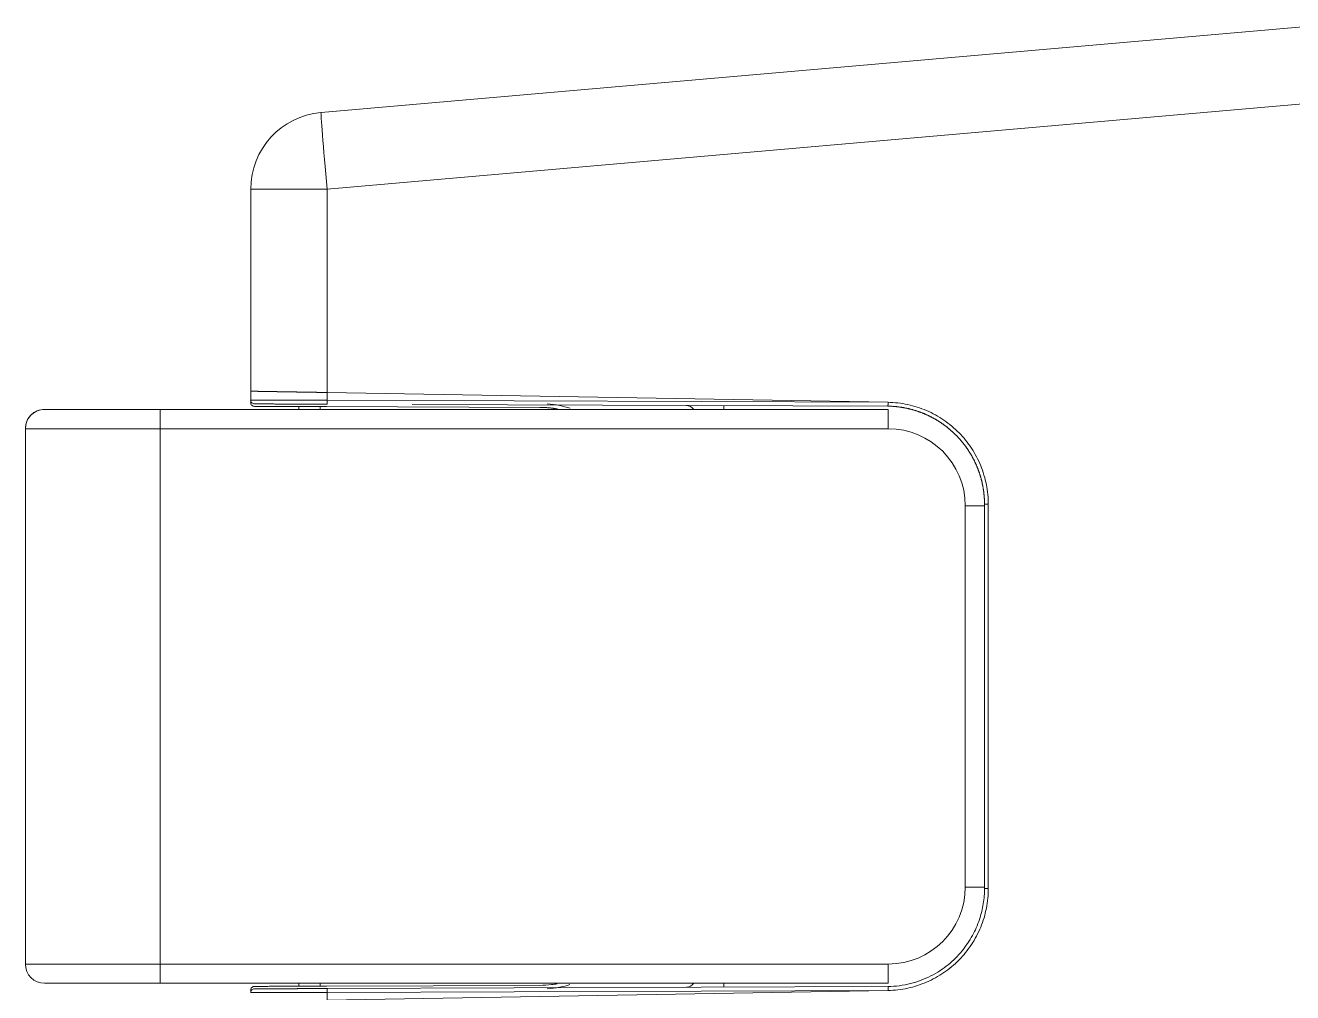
# Model space of a CAD drawing. Header units: millimetres. Extents: x 2433 to 4809, y -10272 to -6912.
# Drawn here: x 4237.7 to 4303.5, y -9485.7 to -9435.5 of the extents above; entities that cross this region are included whole.
import ezdxf

# ---------------------------------------------------------------- set-up
doc = ezdxf.new("R2010")
doc.units = ezdxf.units.MM

msp = doc.modelspace()

# ---------------------------------------------------------------- linework, layer by layer
at = {"linetype": 'Continuous', "lineweight": 18, "extrusion": (-1, -2.22045e-16, 0)}
for p, q in [((4253.013, -9440), (4304.779, -9435.471)), ((4249.361, -9443.985), (4249.361, -9454.469)), ((4249.361, -9454.469), (4249.361, -9454.932)), ((4249.361, -9454.932), (4249.361, -9455.059)), ((4251.861, -9455.267), (4251.861, -9455.415)), ((4252.974, -9455.271), (4252.974, -9455.415)), ((4264.38, -9455.311), (4253.294, -9455.272)), ((4282.451, -9455.247), (4257.749, -9455.161)), ((4247.661, -9455.415), (4251.861, -9455.415)), ((4249.661, -9455.42), (4272.369, -9455.42)), ((4252.161, -9455.415), (4264.661, -9455.415)), ((4263.861, -9455.42), (4282.461, -9455.42)), ((4237.661, -9456.415), (4237.661, -9456.42)), ((4237.661, -9456.42), (4237.661, -9484.22)), ((4287.461, -9460.346), (4287.461, -9480.293)), ((4287.461, -9460.421), (4287.461, -9460.42)), ((4287.461, -9464.465), (4287.461, -9464.465)), ((4244.661, -9485.221), (4282.461, -9485.221)), ((4249.361, -9485.58), (4249.361, -9485.702)), ((4251.861, -9485.22), (4251.861, -9485.372)), ((4252.974, -9485.22), (4252.974, -9485.368)), ((4253.294, -9485.367), (4264.38, -9485.328)), ((4253.327, -9485.493), (4282.451, -9485.392))]:
    msp.add_line(p, q, dxfattribs=at)
at = {"linetype": 'Continuous', "lineweight": 13, "extrusion": (-1, -2.22045e-16, 0)}
for p, q in [((4304.779, -9439.483), (4253.326, -9443.985)), ((4249.361, -9443.985), (4253.326, -9443.985)), ((4253.326, -9454.539), (4253.326, -9443.985)), ((4282.452, -9455.047), (4253.326, -9454.539)), ((4253.326, -9454.945), (4253.326, -9454.539)), ((4253.326, -9454.945), (4282.452, -9455.047)), ((4238.661, -9455.42), (4238.661, -9455.415)), ((4244.661, -9456.421), (4244.661, -9455.421)), ((4282.461, -9455.421), (4244.661, -9455.421)), ((4245.661, -9455.415), (4245.661, -9455.42)), ((4249.661, -9455.42), (4249.661, -9455.415)), ((4264.661, -9455.415), (4249.661, -9455.415)), ((4251.161, -9455.415), (4251.161, -9455.415)), ((4261.461, -9455.42), (4261.461, -9455.42)), ((4272.369, -9455.42), (4263.861, -9455.42)), ((4282.461, -9455.42), (4282.461, -9455.421)), ((4282.461, -9455.421), (4282.461, -9456.421)), ((4244.661, -9484.221), (4244.661, -9456.421)), ((4244.661, -9456.421), (4282.461, -9456.421)), ((4286.461, -9460.421), (4286.461, -9480.221)), ((4244.661, -9485.221), (4244.661, -9484.221)), ((4282.461, -9484.221), (4244.661, -9484.221)), ((4282.461, -9484.221), (4282.461, -9485.221)), ((4253.326, -9486.1), (4282.452, -9485.592)), ((4253.326, -9485.693), (4282.452, -9485.592)), ((4253.326, -9486.1), (4253.326, -9485.693))]:
    msp.add_line(p, q, dxfattribs=at)
at = {"linetype": 'Continuous', "lineweight": 18}
msp.add_arc((4253.361, -9443.985), 4, 95, 180, dxfattribs=at)
at = {"linetype": 'Continuous', "lineweight": 18, "extrusion": (0, 0, -1)}
for centre, start, end in [((-4271.962, -9455.71), 90.2, 144.5557), ((-4271.962, -9484.929), 215.72212, 269.8)]:
    msp.add_arc(centre, 0.5, start, end, dxfattribs=at)
at = {"linetype": 'Continuous', "lineweight": 13}
for centre, major_axis, ratio, start_param, end_param in [((4253.361, -9443.985), (0.349, -3.985), 0.008693, 3.141593, 4.711628), ((4273.927, -9455.717), (0.002, 0.499), 0.017452, 5.348034, 6.283185), ((4238.661, -9456.42), (1, 0), 1, 1.570796, 3.141593), ((4245.661, -9456.415), (-1, 0), 1, 4.612423, 4.712389), ((4244.661, -9456.42), (-7, 0), 0.000016, 0, 1.570796), ((4282.461, -9460.421), (4, 0), 1, 0, 1.570796), ((4286.461, -9460.421), (-1, 0), 0.000016, 1.570796, 3.141593), ((4282.461, -9480.221), (4, 0), 1, 4.712389, 6.283185), ((4286.461, -9480.221), (1, 0), 0.000016, 4.712389, 6.283185), ((4244.661, -9484.22), (7, 0), 0.000016, 3.141593, 4.712389), ((4273.927, -9484.922), (-0.002, 0.499), 0.017452, 3.141593, 4.071837)]:
    msp.add_ellipse(centre, major_axis=major_axis, ratio=ratio, start_param=start_param, end_param=end_param, dxfattribs=at)
at = {"linetype": 'Continuous', "lineweight": 18}
for centre, major_axis, ratio, start_param, end_param in [((4238.661, -9456.415), (-1, 0), 1, 4.712389, 6.283185), ((4247.661, -9455.415), (-9, 0), 0.000016, 4.712389, 6.283185), ((4244.661, -9455.42), (-6, 0), 0.000016, 0, 1.570796), ((4249.661, -9455.415), (4, 0), 0.000016, 1.570796, 3.141593), ((4249.661, -9455.42), (4, 0), 0.000016, 3.141593, 4.712389), ((4252.161, -9455.415), (1, 0), 0.000016, 1.875506, 3.141593), ((4252.161, -9455.415), (1, 0), 0.000016, 3.141593, 4.712389), ((4263.861, -9455.42), (2.4, 0), 0.000016, 3.141593, 4.712389), ((4263.861, -9455.42), (2.4, 0), 0.000016, 1.570796, 3.141593), ((4238.661, -9484.22), (1, 0), 1, 3.141593, 4.712389), ((4244.661, -9485.22), (6, 0), 0.000016, 3.141593, 4.712389)]:
    msp.add_ellipse(centre, major_axis=major_axis, ratio=ratio, start_param=start_param, end_param=end_param, dxfattribs=at)
at = {"linetype": 'Continuous', "lineweight": 13}
msp.add_open_spline([(4253.326, -9454.539), (4253.316, -9454.539), (4253.294, -9454.538), (4253.262, -9454.538), (4253.23, -9454.537), (4253.198, -9454.537), (4253.166, -9454.536), (4253.134, -9454.535), (4253.103, -9454.535), (4253.071, -9454.534), (4253.04, -9454.534), (4253.009, -9454.533), (4252.977, -9454.533), (4252.946, -9454.532), (4252.915, -9454.532), (4252.885, -9454.531), (4252.854, -9454.531), (4252.824, -9454.53), (4252.793, -9454.53), (4252.763, -9454.529), (4252.733, -9454.529), (4252.703, -9454.528), (4252.673, -9454.528), (4252.643, -9454.527), (4252.614, -9454.527), (4252.584, -9454.526), (4252.555, -9454.526), (4252.526, -9454.525), (4252.497, -9454.525), (4252.468, -9454.524), (4252.44, -9454.524), (4252.411, -9454.524), (4252.383, -9454.523), (4252.355, -9454.523), (4252.327, -9454.522), (4252.299, -9454.522), (4252.271, -9454.521), (4252.243, -9454.521), (4252.216, -9454.52), (4252.189, -9454.52), (4252.161, -9454.519), (4252.134, -9454.519), (4252.108, -9454.519), (4252.081, -9454.518), (4252.054, -9454.518), (4252.028, -9454.517), (4252.002, -9454.517), (4251.976, -9454.516), (4251.95, -9454.516), (4251.924, -9454.516), (4251.899, -9454.515), (4251.874, -9454.515), (4251.848, -9454.514), (4251.823, -9454.514), (4251.798, -9454.513), (4251.774, -9454.513), (4251.749, -9454.513), (4251.725, -9454.512), (4251.701, -9454.512), (4251.677, -9454.511), (4251.653, -9454.511), (4251.629, -9454.511), (4251.606, -9454.51), (4251.582, -9454.51), (4251.559, -9454.509), (4251.536, -9454.509), (4251.513, -9454.509), (4251.49, -9454.508), (4251.468, -9454.508), (4251.445, -9454.508), (4251.423, -9454.507), (4251.401, -9454.507), (4251.379, -9454.506), (4251.358, -9454.506), (4251.336, -9454.506), (4251.315, -9454.505), (4251.294, -9454.505), (4251.273, -9454.505), (4251.252, -9454.504), (4251.231, -9454.504), (4251.21, -9454.504), (4251.19, -9454.503), (4251.17, -9454.503), (4251.15, -9454.503), (4251.13, -9454.502), (4251.11, -9454.502), (4251.091, -9454.502), (4251.071, -9454.501), (4251.052, -9454.501), (4251.033, -9454.501), (4251.014, -9454.5), (4250.995, -9454.5), (4250.977, -9454.5), (4250.958, -9454.499), (4250.94, -9454.499), (4250.922, -9454.499), (4250.904, -9454.498), (4250.886, -9454.498), (4250.869, -9454.498), (4250.851, -9454.497), (4250.834, -9454.497), (4250.817, -9454.497), (4250.8, -9454.497), (4250.783, -9454.496), (4250.767, -9454.496), (4250.75, -9454.496), (4250.734, -9454.495), (4250.717, -9454.495), (4250.701, -9454.495), (4250.685, -9454.495), (4250.67, -9454.494), (4250.654, -9454.494), (4250.639, -9454.494), (4250.623, -9454.493), (4250.608, -9454.493), (4250.593, -9454.493), (4250.578, -9454.493), (4250.564, -9454.492), (4250.549, -9454.492), (4250.535, -9454.492), (4250.511, -9454.492), (4250.477, -9454.491), (4250.435, -9454.49), (4250.393, -9454.489), (4250.352, -9454.489), (4250.312, -9454.488), (4250.272, -9454.487), (4250.234, -9454.487), (4250.196, -9454.486), (4250.159, -9454.485), (4250.123, -9454.485), (4250.087, -9454.484), (4250.053, -9454.483), (4250.019, -9454.483), (4249.986, -9454.482), (4249.954, -9454.482), (4249.923, -9454.481), (4249.893, -9454.481), (4249.863, -9454.48), (4249.835, -9454.48), (4249.807, -9454.479), (4249.78, -9454.479), (4249.754, -9454.478), (4249.729, -9454.478), (4249.704, -9454.477), (4249.681, -9454.477), (4249.658, -9454.476), (4249.636, -9454.476), (4249.615, -9454.475), (4249.595, -9454.475), (4249.575, -9454.475), (4249.557, -9454.474), (4249.539, -9454.474), (4249.523, -9454.474), (4249.507, -9454.473), (4249.492, -9454.473), (4249.477, -9454.473), (4249.464, -9454.472), (4249.451, -9454.472), (4249.44, -9454.472), (4249.429, -9454.472), (4249.419, -9454.471), (4249.409, -9454.471), (4249.401, -9454.471), (4249.393, -9454.471), (4249.387, -9454.47), (4249.381, -9454.47), (4249.375, -9454.47), (4249.371, -9454.47), (4249.367, -9454.47), (4249.365, -9454.47), (4249.363, -9454.47), (4249.362, -9454.47), (4249.361, -9454.47), (4249.361, -9454.469)], degree=3, knots=[0, 0, 0, 0, 0.00517, 0.010323, 0.01546, 0.020581, 0.025685, 0.030773, 0.035844, 0.040899, 0.045937, 0.05096, 0.055965, 0.060955, 0.065928, 0.070884, 0.075824, 0.080748, 0.085655, 0.090546, 0.095421, 0.100279, 0.105121, 0.109946, 0.114755, 0.119547, 0.124324, 0.129083, 0.133827, 0.138554, 0.143264, 0.147958, 0.152636, 0.157297, 0.161942, 0.166571, 0.171183, 0.175778, 0.180358, 0.18492, 0.189467, 0.193997, 0.198511, 0.203008, 0.207489, 0.211953, 0.216401, 0.220833, 0.225248, 0.229647, 0.23403, 0.238396, 0.242745, 0.247079, 0.251395, 0.255696, 0.25998, 0.264247, 0.268499, 0.272734, 0.276952, 0.281154, 0.28534, 0.289509, 0.293662, 0.297798, 0.301918, 0.306022, 0.310109, 0.31418, 0.318234, 0.322272, 0.326294, 0.330299, 0.334288, 0.33826, 0.342216, 0.346156, 0.350079, 0.353986, 0.357876, 0.36175, 0.365608, 0.369449, 0.373274, 0.377082, 0.380874, 0.384649, 0.388409, 0.392151, 0.395878, 0.399588, 0.403281, 0.406958, 0.410619, 0.414263, 0.417891, 0.421503, 0.425098, 0.428677, 0.432239, 0.435785, 0.439315, 0.442828, 0.446324, 0.449805, 0.453269, 0.456716, 0.460147, 0.463562, 0.46696, 0.470342, 0.473708, 0.477057, 0.48039, 0.483706, 0.487006, 0.490289, 0.493556, 0.496807, 0.500041, 0.509964, 0.519868, 0.529753, 0.53962, 0.549467, 0.559296, 0.569106, 0.578896, 0.588669, 0.598422, 0.608156, 0.617872, 0.627569, 0.637247, 0.646906, 0.656546, 0.666168, 0.67577, 0.685354, 0.694919, 0.704465, 0.713992, 0.723501, 0.73299, 0.742461, 0.751913, 0.761346, 0.770761, 0.780156, 0.789533, 0.798891, 0.80823, 0.81755, 0.826851, 0.836134, 0.845397, 0.854642, 0.863868, 0.873075, 0.882264, 0.891433, 0.900584, 0.909716, 0.918829, 0.927923, 0.936999, 0.946055, 0.955093, 0.964112, 0.973112, 0.982094, 0.991056, 1, 1, 1, 1], dxfattribs=at)
at = {"linetype": 'Continuous', "lineweight": 18}
for points, degree, knots in [([(4249.36, -9454.932), (4249.36, -9454.959), (4249.365, -9454.985), (4249.385, -9455.033), (4249.4, -9455.056), (4249.437, -9455.093), (4249.46, -9455.108), (4249.508, -9455.128), (4249.534, -9455.133), (4249.561, -9455.133)], 3, [0, 0, 0, 0, 0.25, 0.25, 0.5, 0.5, 0.75, 0.75, 1, 1, 1, 1]), ([(4249.36, -9455.059), (4249.36, -9455.085), (4249.366, -9455.112), (4249.385, -9455.16), (4249.4, -9455.182), (4249.437, -9455.22), (4249.46, -9455.235), (4249.508, -9455.255), (4249.534, -9455.26), (4249.561, -9455.26)], 3, [0, 0, 0, 0, 0.25, 0.25, 0.5, 0.5, 0.75, 0.75, 1, 1, 1, 1]), ([(4249.361, -9454.932), (4249.361, -9454.932), (4249.361, -9454.932), (4249.362, -9454.932), (4249.363, -9454.932), (4249.364, -9454.932), (4249.365, -9454.932), (4249.366, -9454.932), (4249.368, -9454.932), (4249.37, -9454.932), (4249.373, -9454.932), (4249.376, -9454.932), (4249.379, -9454.932), (4249.382, -9454.932), (4249.386, -9454.932), (4249.39, -9454.932), (4249.394, -9454.932), (4249.399, -9454.932), (4249.404, -9454.932), (4249.409, -9454.932), (4249.415, -9454.933), (4249.421, -9454.933), (4249.427, -9454.933), (4249.434, -9454.933), (4249.441, -9454.933), (4249.448, -9454.933), (4249.456, -9454.933), (4249.464, -9454.933), (4249.472, -9454.933), (4249.481, -9454.933), (4249.49, -9454.933), (4249.5, -9454.933), (4249.51, -9454.933), (4249.52, -9454.933), (4249.531, -9454.933), (4249.542, -9454.933), (4249.553, -9454.933), (4249.565, -9454.933), (4249.577, -9454.933), (4249.589, -9454.933), (4249.602, -9454.933), (4249.615, -9454.933), (4249.629, -9454.933), (4249.643, -9454.933), (4249.658, -9454.933), (4249.673, -9454.933), (4249.688, -9454.934), (4249.704, -9454.934), (4249.72, -9454.934), (4249.736, -9454.934), (4249.753, -9454.934), (4249.77, -9454.934), (4249.788, -9454.934), (4249.806, -9454.934), (4249.825, -9454.934), (4249.844, -9454.934), (4249.863, -9454.934), (4249.883, -9454.934), (4249.903, -9454.934), (4249.924, -9454.934), (4249.945, -9454.934), (4249.967, -9454.935), (4249.989, -9454.935), (4250.011, -9454.935), (4250.034, -9454.935), (4250.057, -9454.935), (4250.081, -9454.935), (4250.105, -9454.935), (4250.129, -9454.935), (4250.154, -9454.935), (4250.18, -9454.935), (4250.206, -9454.935), (4250.232, -9454.935), (4250.259, -9454.935), (4250.286, -9454.936), (4250.313, -9454.936), (4250.341, -9454.936), (4250.37, -9454.936), (4250.399, -9454.936), (4250.428, -9454.936), (4250.458, -9454.936), (4250.488, -9454.936), (4250.518, -9454.936), (4250.55, -9454.936), (4250.581, -9454.937), (4250.613, -9454.937), (4250.645, -9454.937), (4250.678, -9454.937), (4250.711, -9454.937), (4250.745, -9454.937), (4250.779, -9454.937), (4250.814, -9454.937), (4250.848, -9454.937), (4250.884, -9454.938), (4250.92, -9454.938), (4250.956, -9454.938), (4250.992, -9454.938), (4251.029, -9454.938), (4251.067, -9454.938), (4251.105, -9454.938), (4251.143, -9454.938), (4251.182, -9454.938), (4251.221, -9454.939), (4251.26, -9454.939), (4251.3, -9454.939), (4251.34, -9454.939), (4251.381, -9454.939), (4251.422, -9454.939), (4251.463, -9454.939), (4251.505, -9454.939), (4251.547, -9454.94), (4251.59, -9454.94), (4251.633, -9454.94), (4251.676, -9454.94), (4251.72, -9454.94), (4251.764, -9454.94), (4251.808, -9454.94), (4251.853, -9454.941), (4251.898, -9454.941), (4251.943, -9454.941), (4251.989, -9454.941), (4252.035, -9454.941), (4252.081, -9454.941), (4252.128, -9454.941), (4252.175, -9454.942), (4252.222, -9454.942), (4252.27, -9454.942), (4252.317, -9454.942), (4252.366, -9454.942), (4252.414, -9454.942), (4252.463, -9454.943), (4252.512, -9454.943), (4252.561, -9454.943), (4252.611, -9454.943), (4252.66, -9454.943), (4252.71, -9454.943), (4252.761, -9454.944), (4252.811, -9454.944), (4252.862, -9454.944), (4252.913, -9454.944), (4252.964, -9454.944), (4253.015, -9454.944), (4253.066, -9454.945), (4253.118, -9454.945), (4253.17, -9454.945), (4253.222, -9454.945), (4253.274, -9454.945), (4253.309, -9454.945), (4253.326, -9454.945)], 3, [0, 0, 0, 0, 0.005327, 0.010676, 0.016045, 0.021436, 0.026847, 0.032279, 0.037733, 0.043207, 0.048703, 0.054219, 0.059756, 0.065315, 0.070894, 0.076494, 0.082115, 0.087758, 0.093421, 0.099105, 0.104811, 0.110537, 0.116284, 0.122052, 0.127842, 0.133652, 0.139483, 0.145335, 0.151208, 0.157103, 0.163018, 0.168954, 0.174911, 0.180889, 0.186889, 0.192909, 0.19895, 0.205012, 0.211095, 0.217199, 0.223324, 0.22947, 0.235637, 0.241826, 0.248035, 0.254265, 0.260516, 0.266788, 0.273081, 0.279395, 0.28573, 0.292086, 0.298463, 0.304861, 0.31128, 0.31772, 0.324181, 0.330663, 0.337166, 0.34369, 0.350235, 0.356801, 0.363387, 0.369995, 0.376624, 0.383274, 0.389945, 0.396637, 0.40335, 0.410084, 0.416838, 0.423614, 0.430411, 0.437229, 0.444068, 0.450928, 0.457808, 0.46471, 0.471633, 0.478577, 0.485542, 0.492527, 0.499534, 0.506562, 0.513611, 0.52068, 0.527771, 0.534883, 0.542015, 0.549169, 0.556344, 0.563539, 0.570756, 0.577994, 0.585252, 0.592532, 0.599833, 0.607154, 0.614497, 0.621861, 0.629245, 0.636651, 0.644077, 0.651525, 0.658993, 0.666483, 0.673994, 0.681525, 0.689078, 0.696651, 0.704246, 0.711861, 0.719498, 0.727155, 0.734834, 0.742533, 0.750254, 0.757995, 0.765758, 0.773541, 0.781345, 0.789171, 0.797017, 0.804885, 0.812773, 0.820682, 0.828613, 0.836564, 0.844537, 0.85253, 0.860544, 0.86858, 0.876636, 0.884713, 0.892812, 0.900931, 0.909071, 0.917233, 0.925415, 0.933618, 0.941842, 0.950088, 0.958354, 0.966641, 0.974949, 0.983279, 0.991629, 1, 1, 1, 1]), ([(4253.327, -9455.145), (4252.558, -9455.143), (4251.881, -9455.14), (4251.188, -9455.138), (4250.136, -9455.134), (4249.848, -9455.133), (4249.567, -9455.132), (4249.561, -9455.132)], 2, [0, 0, 0, 0.25, 0.25, 0.5, 0.75, 0.75, 1, 1, 1]), ([(4249.561, -9455.26), (4249.561, -9455.26), (4249.561, -9455.26), (4249.561, -9455.26), (4249.562, -9455.26), (4249.563, -9455.26), (4249.564, -9455.26), (4249.565, -9455.26), (4249.567, -9455.26), (4249.569, -9455.26), (4249.571, -9455.26), (4249.574, -9455.26), (4249.576, -9455.26), (4249.579, -9455.26), (4249.582, -9455.26), (4249.586, -9455.26), (4249.589, -9455.26), (4249.593, -9455.259), (4249.597, -9455.259), (4249.602, -9455.259), (4249.606, -9455.259), (4249.611, -9455.259), (4249.616, -9455.259), (4249.622, -9455.259), (4249.627, -9455.259), (4249.633, -9455.259), (4249.639, -9455.259), (4249.645, -9455.259), (4249.652, -9455.259), (4249.659, -9455.259), (4249.666, -9455.259), (4249.673, -9455.259), (4249.681, -9455.259), (4249.688, -9455.259), (4249.696, -9455.259), (4249.705, -9455.259), (4249.713, -9455.259), (4249.722, -9455.259), (4249.731, -9455.259), (4249.74, -9455.26), (4249.749, -9455.26), (4249.759, -9455.26), (4249.769, -9455.26), (4249.779, -9455.26), (4249.789, -9455.26), (4249.8, -9455.26), (4249.811, -9455.26), (4249.822, -9455.26), (4249.833, -9455.26), (4249.845, -9455.26), (4249.857, -9455.26), (4249.868, -9455.26), (4249.881, -9455.26), (4249.893, -9455.26), (4249.906, -9455.26), (4249.919, -9455.26), (4249.932, -9455.26), (4249.945, -9455.26), (4249.959, -9455.26), (4249.972, -9455.26), (4249.986, -9455.26), (4250.001, -9455.26), (4250.015, -9455.26), (4250.03, -9455.26), (4250.045, -9455.26), (4250.06, -9455.26), (4250.075, -9455.26), (4250.09, -9455.26), (4250.106, -9455.26), (4250.122, -9455.26), (4250.138, -9455.26), (4250.155, -9455.26), (4250.171, -9455.26), (4250.188, -9455.261), (4250.205, -9455.261), (4250.222, -9455.261), (4250.24, -9455.261), (4250.257, -9455.261), (4250.275, -9455.261), (4250.293, -9455.261), (4250.311, -9455.261), (4250.33, -9455.261), (4250.348, -9455.261), (4250.367, -9455.261), (4250.386, -9455.261), (4250.405, -9455.261), (4250.424, -9455.261), (4250.444, -9455.261), (4250.464, -9455.261), (4250.484, -9455.261), (4250.504, -9455.261), (4250.524, -9455.262), (4250.545, -9455.262), (4250.565, -9455.262), (4250.586, -9455.262), (4250.607, -9455.262), (4250.628, -9455.262), (4250.701, -9455.262), (4250.828, -9455.263), (4251.019, -9455.263), (4251.22, -9455.264), (4251.43, -9455.265), (4251.648, -9455.266), (4251.804, -9455.266), (4251.891, -9455.266), (4251.908, -9455.267), (4251.926, -9455.267), (4251.945, -9455.267), (4251.965, -9455.267), (4251.986, -9455.267), (4252.009, -9455.267), (4252.032, -9455.267), (4252.057, -9455.267), (4252.083, -9455.267), (4252.11, -9455.267), (4252.138, -9455.267), (4252.167, -9455.268), (4252.198, -9455.268), (4252.229, -9455.268), (4252.262, -9455.268), (4252.296, -9455.268), (4252.331, -9455.268), (4252.368, -9455.268), (4252.406, -9455.268), (4252.445, -9455.269), (4252.485, -9455.269), (4252.526, -9455.269), (4252.569, -9455.269), (4252.612, -9455.269), (4252.658, -9455.27), (4252.704, -9455.27), (4252.751, -9455.27), (4252.8, -9455.27), (4252.85, -9455.27), (4252.902, -9455.271), (4252.954, -9455.271), (4253.008, -9455.271), (4253.063, -9455.271), (4253.119, -9455.271), (4253.176, -9455.272), (4253.235, -9455.272), (4253.274, -9455.272), (4253.294, -9455.272)], 3, [0, 0, 0, 0, 0.00521, 0.010419, 0.015629, 0.020838, 0.026048, 0.031257, 0.036466, 0.041675, 0.046885, 0.052094, 0.057303, 0.062512, 0.067721, 0.072929, 0.078138, 0.083347, 0.088555, 0.093764, 0.098973, 0.104181, 0.10939, 0.114598, 0.119806, 0.125015, 0.130223, 0.135431, 0.140639, 0.145847, 0.151055, 0.156264, 0.161472, 0.16668, 0.171887, 0.177095, 0.182303, 0.187511, 0.192719, 0.197927, 0.203135, 0.208342, 0.21355, 0.218758, 0.223965, 0.229173, 0.234381, 0.239588, 0.244796, 0.250004, 0.255211, 0.260419, 0.265626, 0.270834, 0.276042, 0.281249, 0.286457, 0.291664, 0.296872, 0.302079, 0.307287, 0.312494, 0.317702, 0.32291, 0.328117, 0.333325, 0.338532, 0.34374, 0.348947, 0.354155, 0.359363, 0.36457, 0.369778, 0.374986, 0.380193, 0.385401, 0.390609, 0.395817, 0.401024, 0.406232, 0.41144, 0.416648, 0.421856, 0.427064, 0.432272, 0.43748, 0.442688, 0.447896, 0.453104, 0.458312, 0.46352, 0.468729, 0.473937, 0.479145, 0.484354, 0.489562, 0.49477, 0.499979, 0.542138, 0.584281, 0.626404, 0.668504, 0.710579, 0.752624, 0.755513, 0.758597, 0.761877, 0.765353, 0.769025, 0.772892, 0.776955, 0.781214, 0.785668, 0.790318, 0.795164, 0.800206, 0.805443, 0.810876, 0.816505, 0.82233, 0.82835, 0.834566, 0.840978, 0.847585, 0.854389, 0.861388, 0.868582, 0.875973, 0.883559, 0.891341, 0.899319, 0.907493, 0.915862, 0.924428, 0.933189, 0.942146, 0.951298, 0.960647, 0.970191, 0.979932, 0.989868, 1, 1, 1, 1]), ([(4253.327, -9455.146), (4253.327, -9455.146), (4253.327, -9455.141), (4253.327, -9455.121), (4253.326, -9455.106), (4253.326, -9455.069), (4253.326, -9455.046), (4253.326, -9454.998), (4253.326, -9454.972), (4253.326, -9454.945)], 3, [0, 0, 0, 0, 0.25, 0.25, 0.5, 0.5, 0.75, 0.75, 1, 1, 1, 1]), ([(4265.286, -9455.395), (4265.273, -9455.393), (4265.242, -9455.387), (4265.194, -9455.379), (4265.141, -9455.37), (4265.088, -9455.363), (4265.034, -9455.355), (4264.981, -9455.348), (4264.927, -9455.342), (4264.873, -9455.336), (4264.819, -9455.331), (4264.764, -9455.327), (4264.71, -9455.322), (4264.655, -9455.319), (4264.6, -9455.316), (4264.545, -9455.314), (4264.49, -9455.312), (4264.435, -9455.311), (4264.398, -9455.311), (4264.38, -9455.311)], 3, [0, 0, 0, 0, 0.043441, 0.102271, 0.161229, 0.220313, 0.279525, 0.338865, 0.398331, 0.457925, 0.517647, 0.577495, 0.637471, 0.697574, 0.757805, 0.818163, 0.878648, 0.93926, 1, 1, 1, 1]), ([(4265.942, -9455.354), (4265.766, -9455.299), (4265.588, -9455.253), (4265.192, -9455.173), (4264.973, -9455.142), (4264.753, -9455.126)], 3, [0, 0, 0, 0, 0.454856, 0.454856, 1, 1, 1, 1]), ([(4282.451, -9455.167), (4282.451, -9455.173), (4282.45, -9455.201), (4282.45, -9455.237), (4282.451, -9455.246), (4282.451, -9455.246), (4282.451, -9455.246)], 3, [0, 0, 0, 0, 0.124557, 0.557652, 0.990747, 1, 1, 1, 1]), ([(4282.452, -9455.047), (4282.451, -9455.067), (4282.451, -9455.087), (4282.451, -9455.129), (4282.451, -9455.149), (4282.451, -9455.167)], 3, [0, 0, 0, 0, 0.5, 0.5, 1, 1, 1, 1]), ([(4287.461, -9460.346), (4287.461, -9460.334), (4287.461, -9460.311), (4287.461, -9460.276), (4287.46, -9460.241), (4287.459, -9460.206), (4287.458, -9460.17), (4287.457, -9460.135), (4287.455, -9460.099), (4287.454, -9460.064), (4287.451, -9460.028), (4287.449, -9459.992), (4287.446, -9459.956), (4287.444, -9459.92), (4287.44, -9459.884), (4287.437, -9459.848), (4287.433, -9459.812), (4287.429, -9459.776), (4287.425, -9459.739), (4287.421, -9459.703), (4287.416, -9459.666), (4287.411, -9459.63), (4287.405, -9459.593), (4287.4, -9459.556), (4287.394, -9459.519), (4287.388, -9459.482), (4287.381, -9459.445), (4287.374, -9459.408), (4287.367, -9459.371), (4287.36, -9459.334), (4287.352, -9459.297), (4287.344, -9459.259), (4287.336, -9459.222), (4287.327, -9459.185), (4287.319, -9459.147), (4287.309, -9459.11), (4287.3, -9459.072), (4287.29, -9459.035), (4287.28, -9458.997), (4287.269, -9458.96), (4287.259, -9458.922), (4287.247, -9458.884), (4287.236, -9458.847), (4287.224, -9458.809), (4287.212, -9458.771), (4287.2, -9458.734), (4287.187, -9458.696), (4287.174, -9458.658), (4287.161, -9458.62), (4287.147, -9458.583), (4287.133, -9458.545), (4287.118, -9458.507), (4287.104, -9458.47), (4287.089, -9458.432), (4287.073, -9458.394), (4287.057, -9458.357), (4287.041, -9458.319), (4287.025, -9458.281), (4287.008, -9458.244), (4286.991, -9458.206), (4286.973, -9458.169), (4286.955, -9458.131), (4286.937, -9458.094), (4286.919, -9458.057), (4286.9, -9458.019), (4286.88, -9457.982), (4286.861, -9457.945), (4286.841, -9457.908), (4286.82, -9457.871), (4286.8, -9457.834), (4286.779, -9457.797), (4286.757, -9457.76), (4286.735, -9457.723), (4286.713, -9457.687), (4286.691, -9457.65), (4286.668, -9457.614), (4286.644, -9457.577), (4286.621, -9457.541), (4286.597, -9457.505), (4286.572, -9457.469), (4286.548, -9457.433), (4286.522, -9457.397), (4286.497, -9457.361), (4286.471, -9457.326), (4286.445, -9457.29), (4286.418, -9457.255), (4286.391, -9457.22), (4286.364, -9457.185), (4286.336, -9457.15), (4286.308, -9457.116), (4286.279, -9457.081), (4286.251, -9457.047), (4286.221, -9457.013), (4286.192, -9456.979), (4286.162, -9456.945), (4286.131, -9456.911), (4286.101, -9456.878), (4286.069, -9456.844), (4286.038, -9456.811), (4286.006, -9456.779), (4285.974, -9456.746), (4285.941, -9456.713), (4285.908, -9456.681), (4285.875, -9456.649), (4285.841, -9456.618), (4285.807, -9456.586), (4285.773, -9456.555), (4285.738, -9456.524), (4285.703, -9456.493), (4285.667, -9456.462), (4285.631, -9456.432), (4285.595, -9456.402), (4285.558, -9456.372), (4285.521, -9456.343), (4285.484, -9456.313), (4285.446, -9456.285), (4285.408, -9456.256), (4285.369, -9456.227), (4285.331, -9456.199), (4285.291, -9456.172), (4285.252, -9456.144), (4285.212, -9456.117), (4285.172, -9456.09), (4285.131, -9456.064), (4285.09, -9456.038), (4285.049, -9456.012), (4285.007, -9455.986), (4284.965, -9455.961), (4284.923, -9455.936), (4284.881, -9455.912), (4284.838, -9455.888), (4284.794, -9455.864), (4284.751, -9455.84), (4284.707, -9455.817), (4284.663, -9455.795), (4284.618, -9455.772), (4284.573, -9455.751), (4284.528, -9455.729), (4284.482, -9455.708), (4284.437, -9455.687), (4284.391, -9455.667), (4284.344, -9455.647), (4284.297, -9455.628), (4284.25, -9455.609), (4284.203, -9455.59), (4284.156, -9455.572), (4284.108, -9455.554), (4284.059, -9455.537), (4284.011, -9455.52), (4283.962, -9455.504), (4283.913, -9455.488), (4283.864, -9455.473), (4283.815, -9455.458), (4283.765, -9455.443), (4283.715, -9455.429), (4283.665, -9455.415), (4283.614, -9455.402), (4283.563, -9455.39), (4283.512, -9455.378), (4283.461, -9455.366), (4283.41, -9455.355), (4283.358, -9455.344), (4283.306, -9455.334), (4283.254, -9455.325), (4283.202, -9455.316), (4283.149, -9455.307), (4283.097, -9455.299), (4283.044, -9455.292), (4282.991, -9455.285), (4282.937, -9455.279), (4282.884, -9455.273), (4282.83, -9455.268), (4282.777, -9455.263), (4282.723, -9455.259), (4282.668, -9455.255), (4282.614, -9455.252), (4282.56, -9455.25), (4282.505, -9455.248), (4282.469, -9455.247), (4282.451, -9455.247)], 3, [0, 0, 0, 0, 0.004401, 0.008816, 0.013245, 0.017688, 0.022146, 0.026618, 0.031104, 0.035604, 0.040118, 0.044647, 0.049189, 0.053746, 0.058317, 0.062903, 0.067502, 0.072116, 0.076744, 0.081386, 0.086042, 0.090713, 0.095397, 0.100096, 0.104809, 0.109536, 0.114278, 0.119033, 0.123803, 0.128587, 0.133385, 0.138198, 0.143024, 0.147865, 0.15272, 0.157589, 0.162472, 0.16737, 0.172281, 0.177207, 0.182147, 0.187102, 0.19207, 0.197053, 0.20205, 0.207061, 0.212086, 0.217125, 0.222179, 0.227247, 0.232329, 0.237425, 0.242535, 0.24766, 0.252799, 0.257952, 0.263119, 0.2683, 0.273496, 0.278706, 0.283929, 0.289168, 0.29442, 0.299686, 0.304967, 0.310262, 0.315571, 0.320894, 0.326232, 0.331583, 0.336949, 0.342329, 0.347724, 0.353132, 0.358555, 0.363991, 0.369442, 0.374908, 0.380387, 0.385881, 0.391388, 0.39691, 0.402446, 0.407997, 0.413561, 0.41914, 0.424733, 0.43034, 0.435961, 0.441597, 0.447247, 0.452911, 0.458589, 0.464281, 0.469987, 0.475708, 0.481443, 0.487192, 0.492955, 0.498733, 0.504524, 0.51033, 0.51615, 0.521984, 0.527833, 0.533695, 0.539572, 0.545463, 0.551368, 0.557288, 0.563221, 0.569169, 0.575131, 0.581107, 0.587097, 0.593102, 0.599121, 0.605153, 0.611201, 0.617262, 0.623337, 0.629427, 0.635531, 0.641649, 0.647781, 0.653928, 0.660088, 0.666263, 0.672452, 0.678655, 0.684873, 0.691104, 0.69735, 0.70361, 0.709884, 0.716173, 0.722475, 0.728792, 0.735123, 0.741468, 0.747828, 0.754201, 0.760589, 0.766991, 0.773407, 0.779837, 0.786282, 0.79274, 0.799213, 0.8057, 0.812202, 0.818717, 0.825247, 0.831791, 0.838349, 0.844921, 0.851507, 0.858108, 0.864723, 0.871352, 0.877995, 0.884652, 0.891324, 0.89801, 0.90471, 0.911424, 0.918152, 0.924895, 0.931652, 0.938423, 0.945208, 0.952007, 0.958821, 0.965648, 0.97249, 0.979346, 0.986217, 0.993101, 1, 1, 1, 1]), ([(4287.66, -9460.346), (4287.659, -9460.003), (4287.626, -9459.66), (4287.493, -9458.987), (4287.393, -9458.657), (4287.133, -9458.022), (4286.973, -9457.718), (4286.595, -9457.145), (4286.378, -9456.877), (4285.898, -9456.388), (4285.633, -9456.167), (4285.067, -9455.779), (4284.766, -9455.613), (4284.136, -9455.342), (4283.807, -9455.237), (4283.137, -9455.093), (4282.795, -9455.053), (4282.452, -9455.047)], 3, [0, 0, 0, 0, 0.125, 0.125, 0.25, 0.25, 0.375, 0.375, 0.5, 0.5, 0.625, 0.625, 0.75, 0.75, 0.875, 0.875, 1, 1, 1, 1]), ([(4287.462, -9460.346), (4287.463, -9460.346), (4287.467, -9460.346), (4287.486, -9460.346), (4287.501, -9460.346), (4287.54, -9460.346), (4287.563, -9460.346), (4287.611, -9460.346), (4287.636, -9460.346), (4287.66, -9460.346)], 3, [0, 0, 0, 0, 0.25, 0.25, 0.5, 0.5, 0.75, 0.75, 1, 1, 1, 1]), ([(4282.451, -9485.392), (4282.652, -9485.388), (4282.852, -9485.373), (4283.242, -9485.32), (4283.434, -9485.282), (4283.807, -9485.187), (4283.989, -9485.13), (4284.34, -9484.997), (4284.51, -9484.921), (4284.837, -9484.755), (4284.994, -9484.664), (4285.294, -9484.469), (4285.437, -9484.365), (4285.707, -9484.146), (4285.835, -9484.03), (4286.076, -9483.791), (4286.189, -9483.667), (4286.399, -9483.413), (4286.496, -9483.282), (4286.676, -9483.017), (4286.758, -9482.881), (4286.908, -9482.608), (4286.976, -9482.47), (4287.097, -9482.193), (4287.15, -9482.053), (4287.29, -9481.636), (4287.356, -9481.359), (4287.442, -9480.816), (4287.461, -9480.55), (4287.461, -9480.293)], 3, [0, 0, 0, 0, 0.0625, 0.0625, 0.125, 0.125, 0.1875, 0.1875, 0.25, 0.25, 0.3125, 0.3125, 0.375, 0.375, 0.4375, 0.4375, 0.5, 0.5, 0.5625, 0.5625, 0.625, 0.625, 0.6875, 0.6875, 0.75, 0.75, 0.875, 0.875, 1, 1, 1, 1]), ([(4282.452, -9485.592), (4282.795, -9485.585), (4283.137, -9485.546), (4283.807, -9485.401), (4284.136, -9485.296), (4284.766, -9485.026), (4285.068, -9484.859), (4285.634, -9484.472), (4285.898, -9484.251), (4286.379, -9483.762), (4286.595, -9483.494), (4286.973, -9482.921), (4287.134, -9482.616), (4287.394, -9481.982), (4287.493, -9481.652), (4287.626, -9480.979), (4287.66, -9480.636), (4287.66, -9480.293)], 3, [0, 0, 0, 0, 0.125, 0.125, 0.25, 0.25, 0.375, 0.375, 0.5, 0.5, 0.625, 0.625, 0.75, 0.75, 0.875, 0.875, 1, 1, 1, 1]), ([(4287.66, -9480.293), (4287.637, -9480.293), (4287.612, -9480.293), (4287.563, -9480.293), (4287.54, -9480.293), (4287.501, -9480.293), (4287.486, -9480.293), (4287.467, -9480.293), (4287.463, -9480.293), (4287.462, -9480.293)], 3, [0, 0, 0, 0, 0.25, 0.25, 0.5, 0.5, 0.75, 0.75, 1, 1, 1, 1]), ([(4249.561, -9485.379), (4249.535, -9485.379), (4249.508, -9485.384), (4249.46, -9485.404), (4249.437, -9485.419), (4249.4, -9485.456), (4249.385, -9485.478), (4249.366, -9485.527), (4249.36, -9485.553), (4249.36, -9485.58)], 3, [0, 0, 0, 0, 0.25, 0.25, 0.5, 0.5, 0.75, 0.75, 1, 1, 1, 1]), ([(4249.561, -9485.506), (4249.534, -9485.506), (4249.508, -9485.511), (4249.46, -9485.531), (4249.437, -9485.546), (4249.4, -9485.583), (4249.385, -9485.605), (4249.365, -9485.654), (4249.36, -9485.68), (4249.36, -9485.706)], 3, [0, 0, 0, 0, 0.25, 0.25, 0.5, 0.5, 0.75, 0.75, 1, 1, 1, 1]), ([(4253.294, -9485.367), (4253.284, -9485.367), (4253.264, -9485.367), (4253.233, -9485.367), (4253.202, -9485.367), (4253.171, -9485.367), (4253.141, -9485.367), (4253.11, -9485.367), (4253.079, -9485.367), (4253.049, -9485.368), (4253.018, -9485.368), (4252.987, -9485.368), (4252.957, -9485.368), (4252.926, -9485.368), (4252.896, -9485.368), (4252.865, -9485.368), (4252.835, -9485.368), (4252.804, -9485.369), (4252.774, -9485.369), (4252.744, -9485.369), (4252.713, -9485.369), (4252.683, -9485.369), (4252.653, -9485.369), (4252.623, -9485.369), (4252.593, -9485.369), (4252.563, -9485.37), (4252.533, -9485.37), (4252.503, -9485.37), (4252.473, -9485.37), (4252.443, -9485.37), (4252.413, -9485.37), (4252.383, -9485.37), (4252.354, -9485.37), (4252.324, -9485.37), (4252.294, -9485.371), (4252.265, -9485.371), (4252.236, -9485.371), (4252.206, -9485.371), (4252.177, -9485.371), (4252.148, -9485.371), (4252.119, -9485.371), (4252.09, -9485.371), (4252.061, -9485.372), (4252.032, -9485.372), (4252.003, -9485.372), (4251.975, -9485.372), (4251.946, -9485.372), (4251.918, -9485.372), (4251.889, -9485.372), (4251.861, -9485.372), (4251.833, -9485.372), (4251.805, -9485.373), (4251.777, -9485.373), (4251.749, -9485.373), (4251.721, -9485.373), (4251.693, -9485.373), (4251.666, -9485.373), (4251.638, -9485.373), (4251.611, -9485.373), (4251.584, -9485.373), (4251.557, -9485.373), (4251.53, -9485.374), (4251.503, -9485.374), (4251.476, -9485.374), (4251.449, -9485.374), (4251.423, -9485.374), (4251.396, -9485.374), (4251.37, -9485.374), (4251.344, -9485.374), (4251.318, -9485.374), (4251.292, -9485.374), (4251.266, -9485.375), (4251.241, -9485.375), (4251.215, -9485.375), (4251.19, -9485.375), (4251.165, -9485.375), (4251.14, -9485.375), (4251.115, -9485.375), (4251.09, -9485.375), (4251.066, -9485.375), (4251.041, -9485.375), (4251.017, -9485.375), (4250.993, -9485.376), (4250.969, -9485.376), (4250.945, -9485.376), (4250.921, -9485.376), (4250.898, -9485.376), (4250.874, -9485.376), (4250.851, -9485.376), (4250.828, -9485.376), (4250.805, -9485.376), (4250.783, -9485.376), (4250.76, -9485.376), (4250.738, -9485.376), (4250.715, -9485.376), (4250.693, -9485.377), (4250.672, -9485.377), (4250.599, -9485.377), (4250.479, -9485.377), (4250.323, -9485.378), (4250.18, -9485.378), (4250.05, -9485.379), (4249.936, -9485.379), (4249.867, -9485.379), (4249.831, -9485.379), (4249.824, -9485.379), (4249.816, -9485.379), (4249.808, -9485.379), (4249.799, -9485.379), (4249.791, -9485.379), (4249.782, -9485.379), (4249.773, -9485.379), (4249.764, -9485.379), (4249.755, -9485.379), (4249.746, -9485.379), (4249.737, -9485.379), (4249.727, -9485.379), (4249.718, -9485.379), (4249.708, -9485.379), (4249.699, -9485.379), (4249.69, -9485.379), (4249.68, -9485.379), (4249.671, -9485.379), (4249.662, -9485.379), (4249.653, -9485.379), (4249.644, -9485.379), (4249.636, -9485.379), (4249.628, -9485.379), (4249.62, -9485.379), (4249.612, -9485.379), (4249.605, -9485.379), (4249.598, -9485.379), (4249.592, -9485.379), (4249.586, -9485.379), (4249.58, -9485.379), (4249.575, -9485.379), (4249.571, -9485.379), (4249.568, -9485.379), (4249.565, -9485.379), (4249.563, -9485.379), (4249.561, -9485.379), (4249.561, -9485.379), (4249.561, -9485.379)], 3, [0, 0, 0, 0, 0.00521, 0.01042, 0.015629, 0.020839, 0.026048, 0.031258, 0.036467, 0.041677, 0.046886, 0.052095, 0.057304, 0.062513, 0.067722, 0.072931, 0.07814, 0.083349, 0.088558, 0.093766, 0.098975, 0.104184, 0.109392, 0.114601, 0.119809, 0.125018, 0.130226, 0.135434, 0.140642, 0.145851, 0.151059, 0.156267, 0.161475, 0.166683, 0.171891, 0.177099, 0.182307, 0.187515, 0.192723, 0.197931, 0.203139, 0.208347, 0.213555, 0.218762, 0.22397, 0.229178, 0.234386, 0.239593, 0.244801, 0.250009, 0.255216, 0.260424, 0.265632, 0.270839, 0.276047, 0.281255, 0.286462, 0.29167, 0.296877, 0.302085, 0.307293, 0.3125, 0.317708, 0.322916, 0.328123, 0.333331, 0.338538, 0.343746, 0.348954, 0.354161, 0.359369, 0.364577, 0.369785, 0.374992, 0.3802, 0.385408, 0.390616, 0.395823, 0.401031, 0.406239, 0.411447, 0.416655, 0.421863, 0.427071, 0.432279, 0.437487, 0.442695, 0.447903, 0.453111, 0.458319, 0.463528, 0.468736, 0.473944, 0.479153, 0.484361, 0.48957, 0.494778, 0.499987, 0.542143, 0.584284, 0.626407, 0.668509, 0.710586, 0.752637, 0.755956, 0.759447, 0.763111, 0.766947, 0.770956, 0.775137, 0.779491, 0.784017, 0.788715, 0.793586, 0.79863, 0.803846, 0.809234, 0.814795, 0.820528, 0.826434, 0.832512, 0.838763, 0.845186, 0.851781, 0.858549, 0.86549, 0.872603, 0.879888, 0.887346, 0.894977, 0.90278, 0.910755, 0.918903, 0.927224, 0.935717, 0.944382, 0.95322, 0.962231, 0.971414, 0.98077, 0.990299, 1, 1, 1, 1]), ([(4253.327, -9485.493), (4253.317, -9485.493), (4253.297, -9485.493), (4253.266, -9485.493), (4253.235, -9485.494), (4253.204, -9485.494), (4253.173, -9485.494), (4253.142, -9485.494), (4253.111, -9485.494), (4253.08, -9485.494), (4253.05, -9485.494), (4253.019, -9485.494), (4252.988, -9485.495), (4252.957, -9485.495), (4252.927, -9485.495), (4252.896, -9485.495), (4252.865, -9485.495), (4252.835, -9485.495), (4252.804, -9485.495), (4252.773, -9485.495), (4252.743, -9485.496), (4252.712, -9485.496), (4252.682, -9485.496), (4252.652, -9485.496), (4252.621, -9485.496), (4252.591, -9485.496), (4252.561, -9485.496), (4252.531, -9485.496), (4252.5, -9485.497), (4252.47, -9485.497), (4252.44, -9485.497), (4252.41, -9485.497), (4252.38, -9485.497), (4252.351, -9485.497), (4252.321, -9485.497), (4252.291, -9485.497), (4252.262, -9485.498), (4252.232, -9485.498), (4252.203, -9485.498), (4252.173, -9485.498), (4252.144, -9485.498), (4252.115, -9485.498), (4252.085, -9485.498), (4252.056, -9485.498), (4252.027, -9485.498), (4251.998, -9485.499), (4251.97, -9485.499), (4251.941, -9485.499), (4251.912, -9485.499), (4251.884, -9485.499), (4251.855, -9485.499), (4251.827, -9485.499), (4251.799, -9485.499), (4251.771, -9485.499), (4251.743, -9485.5), (4251.715, -9485.5), (4251.687, -9485.5), (4251.659, -9485.5), (4251.632, -9485.5), (4251.604, -9485.5), (4251.577, -9485.5), (4251.55, -9485.5), (4251.523, -9485.5), (4251.496, -9485.5), (4251.469, -9485.501), (4251.442, -9485.501), (4251.415, -9485.501), (4251.389, -9485.501), (4251.362, -9485.501), (4251.336, -9485.501), (4251.31, -9485.501), (4251.284, -9485.501), (4251.258, -9485.501), (4251.233, -9485.501), (4251.207, -9485.502), (4251.182, -9485.502), (4251.156, -9485.502), (4251.131, -9485.502), (4251.106, -9485.502), (4251.081, -9485.502), (4251.057, -9485.502), (4251.032, -9485.502), (4251.008, -9485.502), (4250.984, -9485.502), (4250.96, -9485.502), (4250.936, -9485.502), (4250.912, -9485.503), (4250.888, -9485.503), (4250.865, -9485.503), (4250.842, -9485.503), (4250.818, -9485.503), (4250.796, -9485.503), (4250.773, -9485.503), (4250.75, -9485.503), (4250.728, -9485.503), (4250.705, -9485.503), (4250.683, -9485.503), (4250.61, -9485.504), (4250.489, -9485.504), (4250.331, -9485.504), (4250.186, -9485.505), (4250.056, -9485.505), (4249.94, -9485.506), (4249.87, -9485.506), (4249.835, -9485.506), (4249.828, -9485.506), (4249.821, -9485.506), (4249.814, -9485.506), (4249.806, -9485.506), (4249.798, -9485.506), (4249.79, -9485.506), (4249.781, -9485.506), (4249.773, -9485.506), (4249.764, -9485.506), (4249.755, -9485.506), (4249.745, -9485.506), (4249.736, -9485.506), (4249.726, -9485.506), (4249.717, -9485.506), (4249.707, -9485.506), (4249.698, -9485.506), (4249.688, -9485.506), (4249.678, -9485.506), (4249.669, -9485.506), (4249.66, -9485.506), (4249.65, -9485.506), (4249.641, -9485.506), (4249.633, -9485.506), (4249.624, -9485.506), (4249.616, -9485.506), (4249.608, -9485.506), (4249.601, -9485.506), (4249.594, -9485.506), (4249.588, -9485.506), (4249.582, -9485.506), (4249.577, -9485.506), (4249.572, -9485.506), (4249.568, -9485.506), (4249.565, -9485.506), (4249.563, -9485.506), (4249.561, -9485.506), (4249.561, -9485.506), (4249.561, -9485.506)], 3, [0, 0, 0, 0, 0.00521, 0.01042, 0.015629, 0.020839, 0.026049, 0.031258, 0.036467, 0.041677, 0.046886, 0.052095, 0.057304, 0.062514, 0.067723, 0.072931, 0.07814, 0.083349, 0.088558, 0.093767, 0.098975, 0.104184, 0.109392, 0.114601, 0.119809, 0.125018, 0.130226, 0.135434, 0.140643, 0.145851, 0.151059, 0.156267, 0.161475, 0.166683, 0.171891, 0.177099, 0.182307, 0.187515, 0.192723, 0.197931, 0.203139, 0.208346, 0.213554, 0.218762, 0.22397, 0.229177, 0.234385, 0.239593, 0.2448, 0.250008, 0.255215, 0.260423, 0.265631, 0.270838, 0.276046, 0.281253, 0.286461, 0.291668, 0.296876, 0.302083, 0.307291, 0.312499, 0.317706, 0.322914, 0.328121, 0.333329, 0.338536, 0.343744, 0.348951, 0.354159, 0.359367, 0.364574, 0.369782, 0.37499, 0.380197, 0.385405, 0.390613, 0.39582, 0.401028, 0.406236, 0.411444, 0.416651, 0.421859, 0.427067, 0.432275, 0.437483, 0.442691, 0.447899, 0.453107, 0.458315, 0.463524, 0.468732, 0.47394, 0.479148, 0.484357, 0.489565, 0.494773, 0.499982, 0.542145, 0.584291, 0.626419, 0.668523, 0.710602, 0.752653, 0.755533, 0.75861, 0.761882, 0.765351, 0.769016, 0.772877, 0.776934, 0.781188, 0.785637, 0.790283, 0.795125, 0.800163, 0.805397, 0.810827, 0.816453, 0.822275, 0.828294, 0.834509, 0.840919, 0.847526, 0.85433, 0.861329, 0.868524, 0.875916, 0.883504, 0.891288, 0.899268, 0.907444, 0.915816, 0.924385, 0.93315, 0.942111, 0.951269, 0.960622, 0.970172, 0.979919, 0.989861, 1, 1, 1, 1]), ([(4253.326, -9485.693), (4253.326, -9485.667), (4253.326, -9485.641), (4253.326, -9485.592), (4253.326, -9485.57), (4253.326, -9485.533), (4253.327, -9485.518), (4253.327, -9485.498), (4253.327, -9485.493), (4253.327, -9485.493)], 3, [0, 0, 0, 0, 0.25, 0.25, 0.5, 0.5, 0.75, 0.75, 1, 1, 1, 1]), ([(4264.38, -9485.328), (4264.584, -9485.327), (4264.786, -9485.314), (4265.08, -9485.278), (4265.175, -9485.264), (4265.27, -9485.246)], 3, [0, 0, 0, 0, 0.673287, 0.673287, 1, 1, 1, 1]), ([(4264.753, -9485.513), (4264.973, -9485.496), (4265.192, -9485.466), (4265.585, -9485.386), (4265.76, -9485.341), (4265.932, -9485.288)], 3, [0, 0, 0, 0, 0.54973, 0.54973, 1, 1, 1, 1]), ([(4282.451, -9485.472), (4282.451, -9485.447), (4282.451, -9485.427), (4282.451, -9485.399), (4282.451, -9485.392), (4282.451, -9485.392)], 3, [0, 0, 0, 0, 0.5, 0.5, 1, 1, 1, 1]), ([(4282.452, -9485.592), (4282.451, -9485.57), (4282.451, -9485.549), (4282.451, -9485.508), (4282.451, -9485.489), (4282.451, -9485.472)], 3, [0, 0, 0, 0, 0.5, 0.5, 1, 1, 1, 1]), ([(4253.326, -9485.693), (4253.316, -9485.693), (4253.294, -9485.693), (4253.261, -9485.693), (4253.229, -9485.694), (4253.197, -9485.694), (4253.164, -9485.694), (4253.132, -9485.694), (4253.1, -9485.694), (4253.068, -9485.694), (4253.036, -9485.694), (4253.004, -9485.694), (4252.972, -9485.694), (4252.94, -9485.695), (4252.909, -9485.695), (4252.877, -9485.695), (4252.845, -9485.695), (4252.814, -9485.695), (4252.783, -9485.695), (4252.751, -9485.695), (4252.72, -9485.695), (4252.689, -9485.695), (4252.658, -9485.695), (4252.627, -9485.696), (4252.596, -9485.696), (4252.565, -9485.696), (4252.535, -9485.696), (4252.504, -9485.696), (4252.474, -9485.696), (4252.443, -9485.696), (4252.413, -9485.696), (4252.383, -9485.696), (4252.353, -9485.696), (4252.323, -9485.697), (4252.293, -9485.697), (4252.264, -9485.697), (4252.234, -9485.697), (4252.205, -9485.697), (4252.175, -9485.697), (4252.146, -9485.697), (4252.117, -9485.697), (4252.088, -9485.697), (4252.059, -9485.697), (4252.03, -9485.698), (4252.002, -9485.698), (4251.973, -9485.698), (4251.945, -9485.698), (4251.917, -9485.698), (4251.888, -9485.698), (4251.86, -9485.698), (4251.833, -9485.698), (4251.805, -9485.698), (4251.777, -9485.698), (4251.75, -9485.698), (4251.723, -9485.698), (4251.695, -9485.699), (4251.668, -9485.699), (4251.642, -9485.699), (4251.615, -9485.699), (4251.588, -9485.699), (4251.562, -9485.699), (4251.535, -9485.699), (4251.509, -9485.699), (4251.483, -9485.699), (4251.457, -9485.699), (4251.432, -9485.699), (4251.406, -9485.699), (4251.381, -9485.7), (4251.355, -9485.7), (4251.33, -9485.7), (4251.305, -9485.7), (4251.28, -9485.7), (4251.256, -9485.7), (4251.231, -9485.7), (4251.207, -9485.7), (4251.182, -9485.7), (4251.158, -9485.7), (4251.134, -9485.7), (4251.111, -9485.7), (4251.087, -9485.701), (4251.064, -9485.701), (4251.04, -9485.701), (4251.017, -9485.701), (4250.994, -9485.701), (4250.971, -9485.701), (4250.949, -9485.701), (4250.926, -9485.701), (4250.904, -9485.701), (4250.882, -9485.701), (4250.86, -9485.701), (4250.838, -9485.701), (4250.816, -9485.701), (4250.795, -9485.701), (4250.774, -9485.702), (4250.752, -9485.702), (4250.731, -9485.702), (4250.71, -9485.702), (4250.69, -9485.702), (4250.669, -9485.702), (4250.649, -9485.702), (4250.629, -9485.702), (4250.609, -9485.702), (4250.589, -9485.702), (4250.569, -9485.702), (4250.55, -9485.702), (4250.53, -9485.702), (4250.511, -9485.702), (4250.492, -9485.702), (4250.473, -9485.702), (4250.455, -9485.703), (4250.436, -9485.703), (4250.418, -9485.703), (4250.4, -9485.703), (4250.382, -9485.703), (4250.364, -9485.703), (4250.346, -9485.703), (4250.329, -9485.703), (4250.311, -9485.703), (4250.294, -9485.703), (4250.277, -9485.703), (4250.26, -9485.703), (4250.244, -9485.703), (4250.227, -9485.703), (4250.211, -9485.703), (4250.195, -9485.703), (4250.179, -9485.703), (4250.163, -9485.703), (4250.147, -9485.704), (4250.132, -9485.704), (4250.116, -9485.704), (4250.101, -9485.704), (4250.086, -9485.704), (4250.071, -9485.704), (4250.057, -9485.704), (4250.042, -9485.704), (4250.028, -9485.704), (4250.014, -9485.704), (4250, -9485.704), (4249.986, -9485.704), (4249.972, -9485.704), (4249.959, -9485.704), (4249.945, -9485.704), (4249.932, -9485.704), (4249.919, -9485.704), (4249.906, -9485.704), (4249.894, -9485.704), (4249.881, -9485.704), (4249.869, -9485.704), (4249.857, -9485.705), (4249.845, -9485.705), (4249.833, -9485.705), (4249.821, -9485.705), (4249.81, -9485.705), (4249.798, -9485.705), (4249.787, -9485.705), (4249.776, -9485.705), (4249.765, -9485.705), (4249.754, -9485.705), (4249.744, -9485.705), (4249.733, -9485.705), (4249.723, -9485.705), (4249.713, -9485.705), (4249.703, -9485.705), (4249.693, -9485.705), (4249.684, -9485.705), (4249.674, -9485.705), (4249.665, -9485.705), (4249.656, -9485.705), (4249.647, -9485.705), (4249.638, -9485.705), (4249.629, -9485.705), (4249.621, -9485.705), (4249.612, -9485.705), (4249.604, -9485.705), (4249.596, -9485.705), (4249.588, -9485.705), (4249.58, -9485.706), (4249.573, -9485.706), (4249.565, -9485.706), (4249.558, -9485.706), (4249.55, -9485.706), (4249.543, -9485.706), (4249.536, -9485.706), (4249.53, -9485.706), (4249.523, -9485.706), (4249.517, -9485.706), (4249.51, -9485.706), (4249.504, -9485.706), (4249.498, -9485.706), (4249.492, -9485.706), (4249.486, -9485.706), (4249.481, -9485.706), (4249.475, -9485.706), (4249.47, -9485.706), (4249.465, -9485.706), (4249.46, -9485.706), (4249.455, -9485.706), (4249.45, -9485.706), (4249.445, -9485.706), (4249.441, -9485.706), (4249.436, -9485.706), (4249.432, -9485.706), (4249.428, -9485.706), (4249.424, -9485.706), (4249.42, -9485.706), (4249.416, -9485.706), (4249.413, -9485.706), (4249.409, -9485.706), (4249.406, -9485.706), (4249.403, -9485.706), (4249.4, -9485.706), (4249.397, -9485.706), (4249.394, -9485.706), (4249.391, -9485.706), (4249.388, -9485.706), (4249.386, -9485.706), (4249.384, -9485.706), (4249.381, -9485.706), (4249.379, -9485.706), (4249.377, -9485.706), (4249.375, -9485.706), (4249.374, -9485.706), (4249.372, -9485.706), (4249.371, -9485.706), (4249.369, -9485.706), (4249.368, -9485.706), (4249.367, -9485.706), (4249.366, -9485.706), (4249.365, -9485.706), (4249.364, -9485.706), (4249.363, -9485.706), (4249.363, -9485.706), (4249.362, -9485.706), (4249.362, -9485.706), (4249.362, -9485.706), (4249.361, -9485.706), (4249.361, -9485.706), (4249.361, -9485.706)], 3, [0, 0, 0, 0, 0.005204, 0.0104, 0.015587, 0.020767, 0.025938, 0.031102, 0.036257, 0.041404, 0.046543, 0.051674, 0.056797, 0.061912, 0.067018, 0.072117, 0.077207, 0.082289, 0.087364, 0.09243, 0.097488, 0.102537, 0.107579, 0.112613, 0.117638, 0.122656, 0.127665, 0.132666, 0.137659, 0.142644, 0.147621, 0.15259, 0.157551, 0.162503, 0.167448, 0.172384, 0.177312, 0.182232, 0.187144, 0.192048, 0.196944, 0.201832, 0.206711, 0.211583, 0.216446, 0.221302, 0.226149, 0.230988, 0.235819, 0.240642, 0.245456, 0.250263, 0.255061, 0.259852, 0.264634, 0.269408, 0.274174, 0.278932, 0.283682, 0.288424, 0.293158, 0.297883, 0.302601, 0.30731, 0.312011, 0.316704, 0.321389, 0.326066, 0.330735, 0.335396, 0.340048, 0.344693, 0.349329, 0.353958, 0.358578, 0.36319, 0.367794, 0.37239, 0.376977, 0.381557, 0.386128, 0.390692, 0.395247, 0.399794, 0.404333, 0.408864, 0.413387, 0.417902, 0.422409, 0.426907, 0.431398, 0.43588, 0.440354, 0.44482, 0.449278, 0.453728, 0.45817, 0.462604, 0.467029, 0.471447, 0.475856, 0.480257, 0.48465, 0.489035, 0.493412, 0.497781, 0.502142, 0.506494, 0.510839, 0.515175, 0.519504, 0.523824, 0.528136, 0.53244, 0.536736, 0.541023, 0.545303, 0.549575, 0.553838, 0.558093, 0.562341, 0.56658, 0.570811, 0.575034, 0.579248, 0.583455, 0.587654, 0.591844, 0.596026, 0.600201, 0.604367, 0.608525, 0.612675, 0.616817, 0.62095, 0.625076, 0.629193, 0.633303, 0.637404, 0.641497, 0.645582, 0.649659, 0.653728, 0.657789, 0.661841, 0.665886, 0.669922, 0.673951, 0.677971, 0.681983, 0.685987, 0.689983, 0.693971, 0.69795, 0.701922, 0.705885, 0.709841, 0.713788, 0.717727, 0.721658, 0.725581, 0.729496, 0.733402, 0.737301, 0.741191, 0.745074, 0.748948, 0.752814, 0.756672, 0.760522, 0.764364, 0.768198, 0.772023, 0.775841, 0.77965, 0.783452, 0.787245, 0.79103, 0.794807, 0.798576, 0.802337, 0.806089, 0.809834, 0.81357, 0.817299, 0.821019, 0.824731, 0.828435, 0.832131, 0.835819, 0.839498, 0.84317, 0.846833, 0.850489, 0.854136, 0.857775, 0.861406, 0.865029, 0.868644, 0.872251, 0.875849, 0.87944, 0.883022, 0.886597, 0.890163, 0.893721, 0.897271, 0.900813, 0.904346, 0.907872, 0.91139, 0.914899, 0.9184, 0.921894, 0.925379, 0.928856, 0.932325, 0.935785, 0.939238, 0.942683, 0.946119, 0.949547, 0.952968, 0.95638, 0.959784, 0.96318, 0.966568, 0.969947, 0.973319, 0.976682, 0.980038, 0.983385, 0.986724, 0.990055, 0.993378, 0.996693, 1, 1, 1, 1])]:
    msp.add_open_spline(points, degree=degree, knots=knots, dxfattribs=at)
at = {"linetype": 'Continuous', "lineweight": 13}
msp.add_open_spline([(4287.66, -9480.293), (4287.66, -9473.644), (4287.66, -9466.995), (4287.66, -9460.346)], degree=3, dxfattribs=at)

doc.saveas('drawing.dxf')
